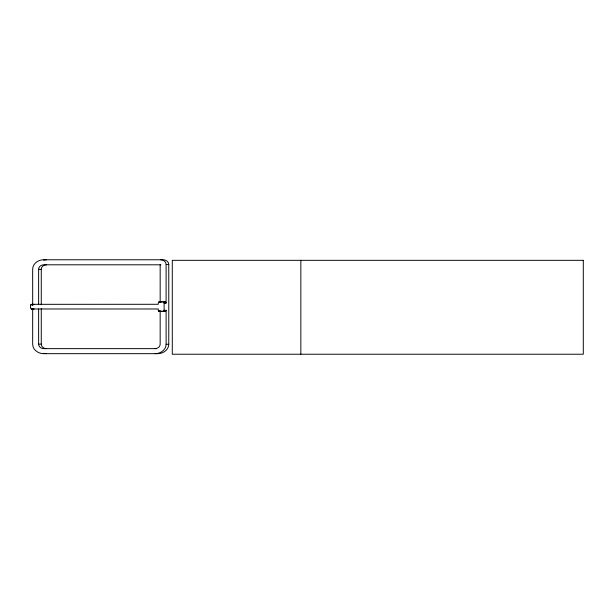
<?xml version="1.0" encoding="UTF-8"?>
<svg xmlns="http://www.w3.org/2000/svg" width="614" height="614" viewBox="0 0 614 614"><rect width="100%" height="100%" fill="white"/><g stroke="black" fill="none" stroke-linecap="round" stroke-linejoin="round"><path stroke-width="0.92" d="M32.68 308.919L32.665 344.285C32.696 349.949 38.505 353.817 43.786 353.672L157.644 353.672C162.925 353.817 168.735 349.949 168.766 344.285L168.766 264.465C168.75 261.633 165.841 259.699 163.201 259.768L43.786 259.768C38.505 259.622 32.696 263.49 32.665 269.162L32.68 305.311M160.17 311.26L160.162 344.116C160.231 346.895 157.376 348.775 154.805 348.637M166.095 302.963L165.181 302.034L162.84 301.95L164.115 302.963L166.095 302.963L166.118 264.465C166.11 261.633 163.201 259.699 160.561 259.768M38.628 304.291L38.628 269.323C38.559 266.553 41.414 264.665 43.985 264.803L160.899 264.803M41.268 304.805L41.268 269.323C41.199 266.553 44.062 264.665 46.626 264.803M163.032 311.313L164.13 310.323L166.11 310.323L166.118 344.285C166.095 349.949 160.285 353.817 154.997 353.672M165.012 311.313L166.11 310.323M32.081 304.291C29.802 304.337 29.802 308.942 32.081 308.988M32.857 304.882L34.062 304.291M165.181 302.034C163.247 302.241 157.361 300.3 158.182 304.291L31.721 304.329M159.11 302.011L161.275 301.965L158.489 302.372M43.556 260.09L46.434 259.768M166.118 264.465L168.766 264.465M38.628 269.323L41.268 269.323M158.773 302.157L160.914 302.073M163.37 302.096L165.504 302.18M158.619 302.257L160.599 302.257M163.669 302.28L165.65 302.28M163.8 302.395L165.78 302.395M163.907 302.525L165.887 302.525M163.999 302.664L165.98 302.664M164.068 302.809L166.049 302.809M31.383 304.452L33.524 304.383M31.23 304.536L33.21 304.536M31.099 304.636L33.079 304.636M30.976 304.751L32.956 304.751M31.099 308.642L34.062 308.988M31.23 308.742L33.363 308.827M31.544 308.896L33.701 308.949M31.897 308.98L158.243 308.988L158.297 310.63L159.287 311.313M164.091 310.477L166.072 310.477M164.022 310.63L166.003 310.63M163.938 310.768L165.918 310.768M163.831 310.907L165.811 310.907M158.619 311.022L161.275 311.313M163.547 311.121L165.68 311.022M158.934 311.206L160.914 311.206M163.385 311.206L165.366 311.206M159.11 311.267L165.197 311.267M38.628 308.988L38.628 344.116L41.268 344.116C41.199 346.895 44.062 348.775 46.626 348.637M166.118 344.285L168.766 344.285M156.562 348.637L43.985 348.637C41.414 348.775 38.559 346.895 38.628 344.116M46.434 353.672L43.556 353.357M164.115 302.963L164.13 310.323M160.162 264.803L160.17 302.004M300.845 260.328L300.845 354.232M41.268 308.642L41.268 344.116M583.3 260.328L172.288 260.328L172.288 354.232L583.3 354.232L583.3 260.328"/></g></svg>
